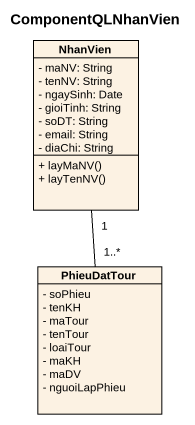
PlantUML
@startuml
title ComponentQLNhanVien
hide circle
hide empty members
skinparam classAttributeIconSize 0
class NhanVien {
  - maNV: String
  - tenNV: String
  - ngaySinh: Date
  - gioiTinh: String
  - soDT: String
  - email: String
  - diaChi: String
  + layMaNV()
  + layTenNV()
}
class PhieuDatTour {
  - soPhieu
  - tenKH
  - maTour
  - tenTour
  - loaiTour
  - maKH
  - maDV
  - nguoiLapPhieu
}
NhanVien "1" -- "1..*" PhieuDatTour
@enduml
